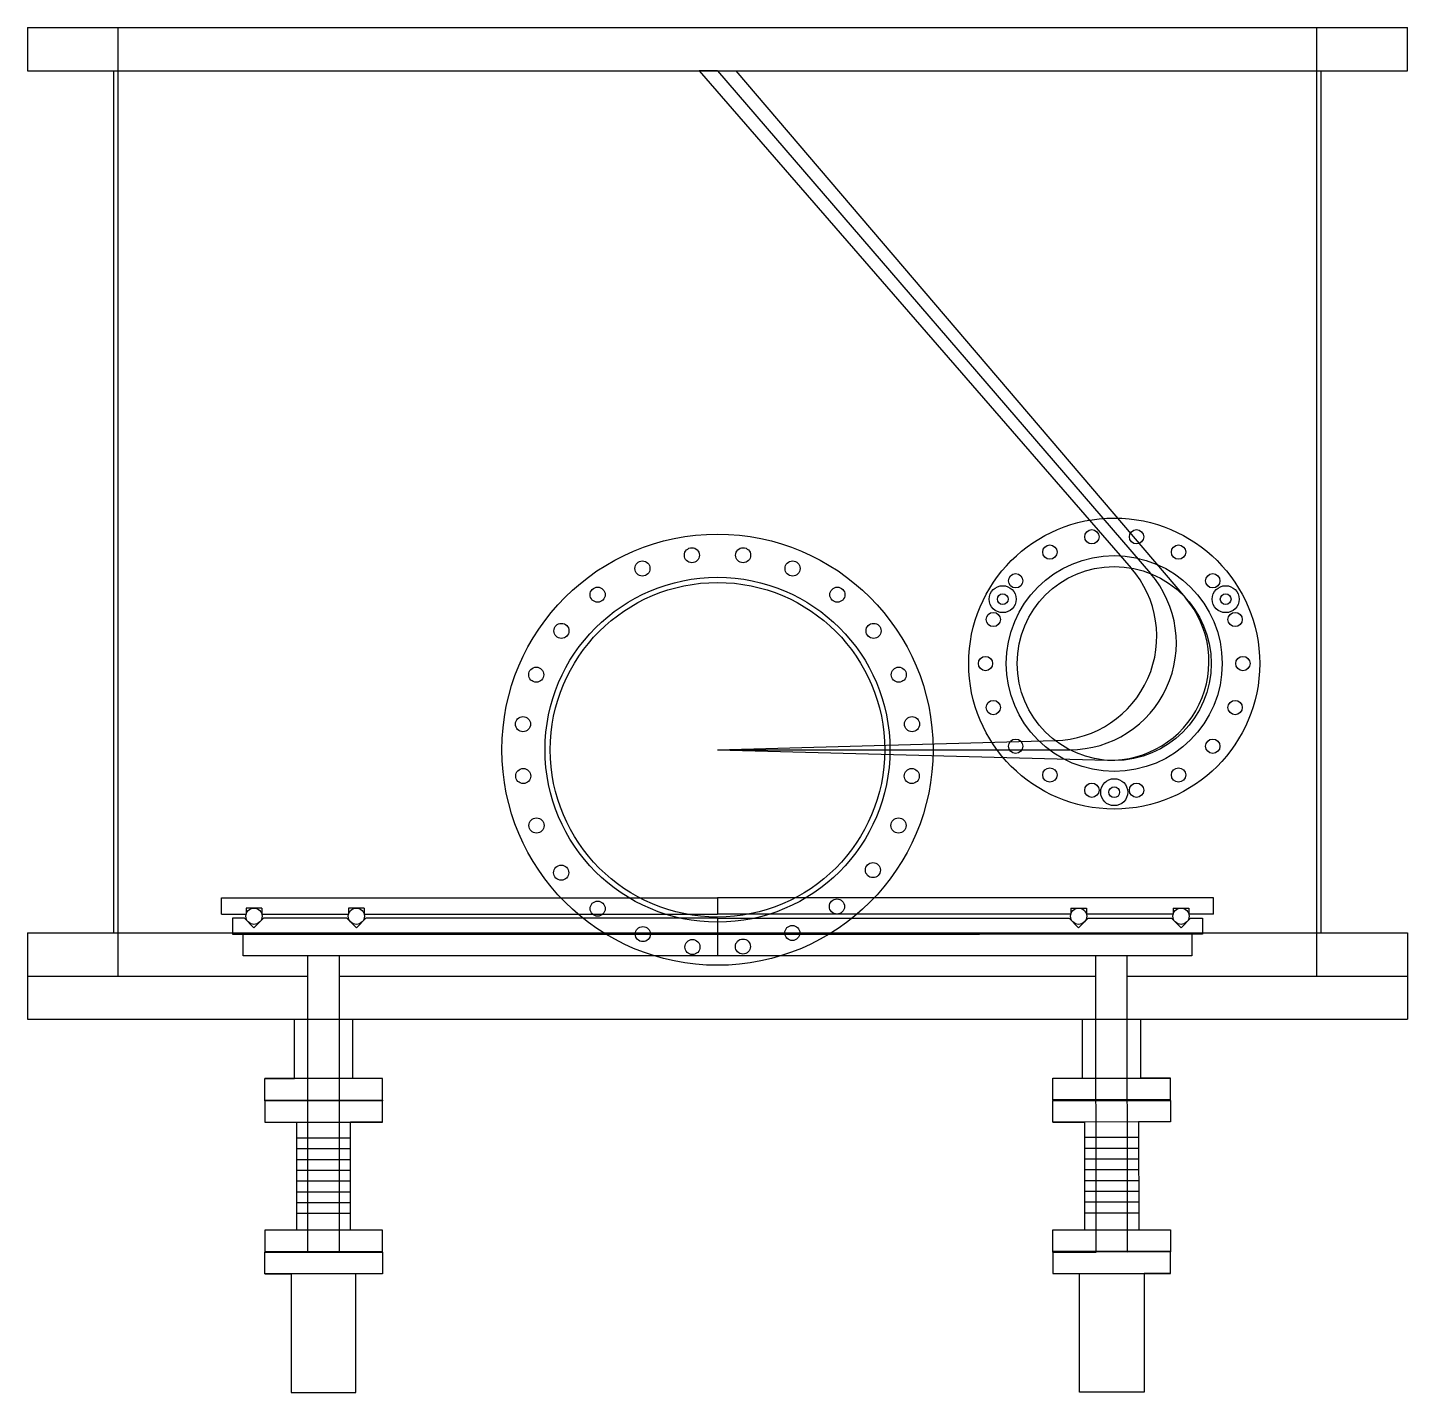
# Model space of a CAD drawing. Header units: inches. Extents: x 26 to 254, y -9 to 39.
# Drawn here: x 222.45 to 254.45, y -8.83 to 22.82 of the extents above; entities that cross this region are included whole.
import ezdxf

# ---------------------------------------------------------------- set-up
doc = ezdxf.new("R2010")
doc.units = ezdxf.units.IN
doc.header["$MEASUREMENT"] = 0

msp = doc.modelspace()

# ---------------------------------------------------------------- linework, layer by layer
for p, q in [((222.44785, 22.82351), (222.44785, 21.82351)), ((222.44785, 22.82351), (254.44785, 22.82351)), ((222.44785, 22.82351), (254.44785, 22.82351)), ((224.54785, 0.82351), (224.54785, 22.82351)), ((252.34785, 0.82351), (252.34785, 22.82351)), ((254.44785, 21.82351), (254.44785, 22.82351)), ((222.44785, 21.82351), (254.44785, 21.82351)), ((224.44785, 1.82351), (224.44785, 21.82351)), ((238.44785, 21.82351), (238.02166, 21.82351)), ((238.44785, 21.82351), (238.87403, 21.82351)), ((252.44785, 1.82351), (252.44785, 21.82351)), ((222.44785, 1.82351), (235.81393, 1.82351)), ((222.44785, 1.82351), (222.44785, 0.82351)), ((238.44785, 1.79226), (232.37515, 1.79226)), ((235.81393, 1.82351), (241.08176, 1.82351)), ((238.44785, 1.79226), (244.52055, 1.79226)), ((241.08176, 1.82351), (254.44785, 1.82351)), ((254.44785, 1.82351), (254.44785, 0.82351)), ((228.94785, -5.58274), (228.94785, 1.29226)), ((229.67785, -5.58274), (229.67785, 1.29226)), ((247.22594, -5.57665), (247.22116, 1.29835)), ((247.95594, -5.57614), (247.95116, 1.29886)), ((222.44785, 0.82351), (228.94785, 0.82351)), ((222.44785, 0.82351), (228.94785, 0.82351)), ((222.44785, 0.82351), (222.44785, -0.17649)), ((224.54785, 0.82351), (227.44785, 0.82351)), ((227.44785, 0.82351), (228.94785, 0.82351)), ((229.67785, 0.82351), (247.22149, 0.82351)), ((229.67785, 0.82351), (247.22149, 0.82351)), ((247.95149, 0.82351), (254.44785, 0.82351)), ((247.95149, 0.82351), (254.44785, 0.82351)), ((254.44785, 0.82351), (254.44785, -0.17649)), ((222.44785, -0.17649), (254.44785, -0.17649)), ((228.63535, -1.55149), (228.63535, -0.17649)), ((229.99035, -1.55149), (229.99035, -0.17649)), ((246.91064, -1.54561), (246.90968, -0.17061)), ((248.26564, -1.54467), (248.26468, -0.16967)), ((230.67785, -1.55149), (227.94785, -1.55149)), ((227.94785, -1.55149), (228.63535, -1.55149)), ((227.94785, -2.05149), (227.94785, -1.55149)), ((230.67785, -1.55149), (229.99035, -1.55149)), ((230.67785, -2.05149), (230.67785, -1.55149)), ((246.22314, -1.54609), (248.95314, -1.5442)), ((246.22314, -1.54609), (246.91064, -1.54561)), ((246.22349, -2.04609), (246.22314, -1.54609)), ((248.95314, -1.5442), (248.26564, -1.54467)), ((248.95348, -2.0442), (248.95314, -1.5442)), ((227.94785, -2.05149), (230.67785, -2.05149)), ((227.94785, -2.06711), (227.94785, -2.05149)), ((230.67785, -2.06711), (227.94785, -2.06711)), ((227.94785, -2.06711), (227.94785, -2.56711)), ((230.67785, -2.05149), (230.67785, -2.06711)), ((230.67785, -2.56711), (230.67785, -2.06711)), ((248.95348, -2.0442), (246.22349, -2.04609)), ((246.22349, -2.04609), (246.2235, -2.06172)), ((246.2235, -2.06172), (248.9535, -2.05982)), ((246.22384, -2.56172), (246.2235, -2.06172)), ((248.9535, -2.05982), (248.95348, -2.0442)), ((248.9535, -2.05982), (248.95384, -2.55982)), ((248.95384, -2.55982), (246.22384, -2.56172)), ((248.95384, -2.55982), (248.21384, -2.56033)), ((227.94785, -2.56711), (230.67785, -2.56711)), ((227.94785, -2.56711), (228.68785, -2.56711)), ((228.68785, -2.56711), (228.68785, -5.06711)), ((230.67785, -2.56711), (229.93785, -2.56711)), ((229.93785, -5.06711), (229.93785, -2.56711)), ((246.22384, -2.56172), (246.96384, -2.5612)), ((246.96558, -5.0612), (246.96384, -2.5612)), ((248.21384, -2.56033), (248.21558, -5.06033)), ((228.68785, -2.9288), (229.93785, -2.9288)), ((228.68785, -2.9288), (229.93785, -2.9288)), ((228.68785, -3.1788), (229.93785, -3.1788)), ((248.21409, -2.92202), (246.96409, -2.92289)), ((248.21409, -2.92202), (246.96409, -2.92289)), ((248.21427, -3.17202), (246.96427, -3.17289)), ((228.68785, -3.4288), (229.93785, -3.4288)), ((248.21444, -3.42202), (246.96444, -3.42289)), ((228.68785, -3.6788), (229.93785, -3.6788)), ((248.21462, -3.67202), (246.96462, -3.67289)), ((228.68785, -3.9288), (229.93785, -3.9288)), ((248.21479, -3.92202), (246.96479, -3.92289)), ((228.68785, -4.1788), (229.93785, -4.1788)), ((228.68785, -4.1788), (229.93785, -4.1788)), ((228.68785, -4.4288), (229.93785, -4.4288)), ((228.68785, -4.4288), (229.93785, -4.4288)), ((248.21496, -4.17202), (246.96496, -4.17289)), ((248.21496, -4.17202), (246.96496, -4.17289)), ((248.21514, -4.42202), (246.96514, -4.42289)), ((248.21514, -4.42202), (246.96514, -4.42289)), ((228.68785, -4.6788), (229.93785, -4.6788)), ((248.21531, -4.67202), (246.96531, -4.67289)), ((228.68785, -5.06711), (227.94785, -5.06711)), ((227.94785, -5.06711), (227.94785, -5.56711)), ((229.93785, -5.06711), (228.68785, -5.06711)), ((230.67785, -5.06711), (229.93785, -5.06711)), ((230.67785, -5.56711), (230.67785, -5.06711)), ((246.22558, -5.06172), (246.96558, -5.0612)), ((246.22593, -5.56172), (246.22558, -5.06172)), ((246.96558, -5.0612), (248.21558, -5.06033)), ((248.21558, -5.06033), (248.95558, -5.05982)), ((248.95558, -5.05982), (248.95593, -5.55982)), ((227.94785, -5.56711), (230.67785, -5.56711)), ((227.94785, -5.56711), (227.94785, -5.58274)), ((227.94785, -5.58274), (230.67785, -5.58274)), ((227.94785, -6.08274), (227.94785, -5.58274)), ((227.94785, -5.58274), (228.94785, -5.58274)), ((230.67785, -5.58274), (229.67785, -5.58274)), ((230.67785, -5.58274), (230.67785, -5.56711)), ((230.67785, -5.58274), (230.67785, -6.08274)), ((248.95593, -5.55982), (246.22593, -5.56172)), ((246.22594, -5.57734), (246.22593, -5.56172)), ((248.95594, -5.57545), (246.22594, -5.57734)), ((246.22594, -5.57734), (247.22594, -5.57665)), ((246.22594, -5.57734), (246.22629, -6.07734)), ((248.95594, -5.57545), (247.95594, -5.57614)), ((248.95593, -5.55982), (248.95594, -5.57545)), ((248.95628, -6.07544), (248.95594, -5.57545)), ((246.22629, -6.07734), (248.95628, -6.07544)), ((246.22629, -6.07734), (246.84128, -6.07691)), ((246.84319, -8.82691), (246.84128, -6.07691)), ((248.95628, -6.07544), (248.34128, -6.07587)), ((248.34128, -6.07587), (248.34319, -8.82587)), ((230.67785, -6.08274), (227.94785, -6.08274)), ((227.94785, -6.08274), (228.56285, -6.08274)), ((228.56285, -6.08274), (228.56285, -8.83274)), ((230.67785, -6.08274), (230.06285, -6.08274)), ((230.06285, -8.83274), (230.06285, -6.08274)), ((228.56285, -8.83274), (230.06285, -8.83274)), ((248.34319, -8.82587), (246.84319, -8.82691))]:
    msp.add_line(p, q)
at = {"color": 6}
for p, q in [((238.02166, 21.82351), (248.04215, 10.2887)), ((238.44785, 6.07351), (246.28201, 6.2855))]:
    msp.add_line(p, q, dxfattribs=at)
at = {"color": 3}
for p, q in [((238.44785, 21.82351), (248.49087, 10.15961)), ((238.44785, 6.07351), (246.61707, 6.07351)), ((249.44785, 1.79226), (227.44785, 1.79226))]:
    msp.add_line(p, q, dxfattribs=at)
at = {"color": 4}
for p, q in [((238.87403, 21.82351), (249.30136, 9.59942)), ((238.44785, 6.07351), (247.49515, 5.8287)), ((228.94785, 1.79226), (238.44785, 1.79226)), ((247.94785, 1.79226), (238.44785, 1.79226))]:
    msp.add_line(p, q, dxfattribs=at)
at = {"color": 2}
msp.add_line((247.21286, 5.60657), (247.21286, 5.60657), dxfattribs=at)
at = {"color": 5}
for p, q in [((226.94785, 2.26002), (226.94785, 2.63502)), ((226.94785, 2.63502), (238.44785, 2.63502)), ((226.94785, 2.26002), (226.94785, 2.63502)), ((249.94785, 2.63502), (238.44785, 2.63502)), ((238.44785, 2.63502), (238.44785, 2.26002)), ((249.94785, 2.26002), (249.94785, 2.63502)), ((226.94785, 2.26002), (227.51675, 2.26002)), ((227.87895, 2.399), (227.51675, 2.399)), ((227.51675, 2.399), (227.51675, 2.26002)), ((227.87895, 2.399), (227.87895, 2.26002)), ((227.87895, 2.26002), (229.89175, 2.26002)), ((230.25395, 2.399), (229.89175, 2.399)), ((229.89175, 2.399), (229.89175, 2.26002)), ((230.25395, 2.399), (230.25395, 2.26002)), ((230.25395, 2.26002), (238.44785, 2.26002)), ((246.64175, 2.26002), (238.44785, 2.26002)), ((246.64175, 2.399), (247.00395, 2.399)), ((246.64175, 2.399), (246.64175, 2.26002)), ((247.00395, 2.399), (247.00395, 2.26002)), ((249.01675, 2.26002), (247.00395, 2.26002)), ((249.01675, 2.399), (249.37895, 2.399)), ((249.01675, 2.399), (249.01675, 2.26002)), ((249.37895, 2.399), (249.37895, 2.26002)), ((249.94785, 2.26002), (249.37895, 2.26002)), ((227.47687, 2.16726), (227.19785, 2.16726)), ((227.19785, 2.16726), (227.19785, 1.79226)), ((227.69785, 1.94629), (227.47687, 2.16726)), ((227.91882, 2.16726), (227.69785, 1.94629)), ((229.85187, 2.16726), (227.91882, 2.16726)), ((230.07285, 1.94629), (229.85187, 2.16726)), ((230.29382, 2.16726), (230.07285, 1.94629)), ((238.44785, 2.16726), (230.29382, 2.16726)), ((238.44785, 2.16726), (246.60187, 2.16726)), ((238.44785, 2.16726), (238.44785, 1.79226)), ((246.60187, 2.16726), (246.82285, 1.94629)), ((246.82285, 1.94629), (247.04382, 2.16726)), ((247.04382, 2.16726), (248.97687, 2.16726)), ((248.97687, 2.16726), (249.19785, 1.94629)), ((249.19785, 1.94629), (249.41882, 2.16726)), ((249.41882, 2.16726), (249.69785, 2.16726)), ((249.69785, 2.16726), (249.69785, 1.79226)), ((227.19785, 1.79226), (228.94785, 1.79226)), ((227.44785, 1.29226), (227.44785, 1.79226)), ((228.94785, 1.79226), (238.44785, 1.79226)), ((247.94785, 1.79226), (238.44785, 1.79226)), ((238.44785, 1.79226), (238.44785, 1.29226)), ((249.69785, 1.79226), (247.94785, 1.79226)), ((249.44785, 1.79226), (249.44785, 1.29226)), ((228.94785, 1.29226), (227.44785, 1.29226)), ((229.67785, 1.29226), (228.94785, 1.29226)), ((249.44785, 1.29226), (229.67785, 1.29226))]:
    msp.add_line(p, q, dxfattribs=at)
at = {"color": 2}
for centre, radius in [((247.64785, 8.07351), 3.375), ((247.12959, 11.01267), 0.166), ((248.1661, 11.01267), 0.166), ((247.64785, 8.07351), 2.505), ((246.1556, 10.65816), 0.166), ((249.1401, 10.65816), 0.166), ((245.36159, 9.99191), 0.166), ((249.9341, 9.99191), 0.166), ((245.06319, 9.56576), 0.3125), ((245.06319, 9.56576), 0.125), ((250.2325, 9.56576), 0.3125), ((250.2325, 9.56576), 0.125), ((244.84333, 9.09427), 0.166), ((250.45236, 9.09427), 0.166), ((244.66335, 8.07351), 0.166), ((250.63235, 8.07351), 0.166), ((244.84333, 7.05275), 0.166), ((250.45236, 7.05275), 0.166), ((245.36159, 6.15511), 0.166), ((249.9341, 6.15511), 0.166), ((246.1556, 5.48886), 0.166), ((249.1401, 5.48886), 0.166), ((247.12959, 5.13435), 0.166), ((247.64785, 5.08901), 0.3125), ((247.64785, 5.08901), 0.125), ((248.1661, 5.13435), 0.166)]:
    msp.add_circle(centre, radius, dxfattribs=at)
for centre, radius in [((238.44785, 6.07351), 5), ((237.85395, 10.58458), 0.175), ((239.04174, 10.58458), 0.175), ((236.70664, 10.27716), 0.175), ((240.18905, 10.27716), 0.175), ((238.44785, 6.07351), 4), ((238.44785, 6.07351), 3.88), ((235.66754, 9.67033), 0.175), ((241.22815, 9.67033), 0.175), ((234.82764, 8.83043), 0.175), ((242.06805, 8.83043), 0.175), ((234.24419, 7.81472), 0.175), ((242.6515, 7.81472), 0.175), ((233.93677, 6.6674), 0.175), ((242.95892, 6.6674), 0.175), ((233.94276, 5.4641), 0.175), ((242.95293, 5.4641), 0.175), ((234.25018, 4.31678), 0.175), ((242.64551, 4.31678), 0.175), ((234.82276, 3.22238), 0.175), ((242.05248, 3.28194), 0.175), ((235.66805, 2.38792), 0.175), ((241.21802, 2.43665), 0.175), ((236.71696, 1.7982), 0.175), ((240.18286, 1.82312), 0.175), ((237.86623, 1.49818), 0.175), ((239.03755, 1.50831), 0.175)]:
    msp.add_circle(centre, radius)
at = {"color": 1}
msp.add_circle((247.64785, 8.07351), 2.25, dxfattribs=at)
at = {"color": 5}
for centre in [(227.69785, 2.21145), (230.07285, 2.21145), (246.82285, 2.21145), (249.19785, 2.21145)]:
    msp.add_circle(centre, 0.1875, dxfattribs=at)
at = {"color": 6}
msp.add_arc((246.2166, 8.70281), 2.4182, 271.55, 40.981405, dxfattribs=at)
at = {"color": 3}
msp.add_arc((246.61707, 8.5462), 2.47269, 270, 40.72983, dxfattribs=at)
at = {"color": 4}
msp.add_arc((247.55707, 8.117), 2.28912, 268.45, 40.362649, dxfattribs=at)

doc.saveas('drawing.dxf')
